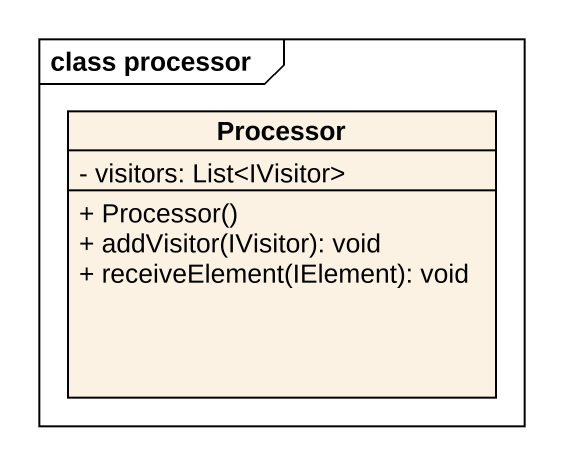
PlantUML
@startuml
mainframe class processor
hide circle
hide empty members
skinparam classAttributeIconSize 0
class Processor {
  - visitors: List<IVisitor>
  + Processor()
  + addVisitor(IVisitor): void
  + receiveElement(IElement): void
}
@enduml
